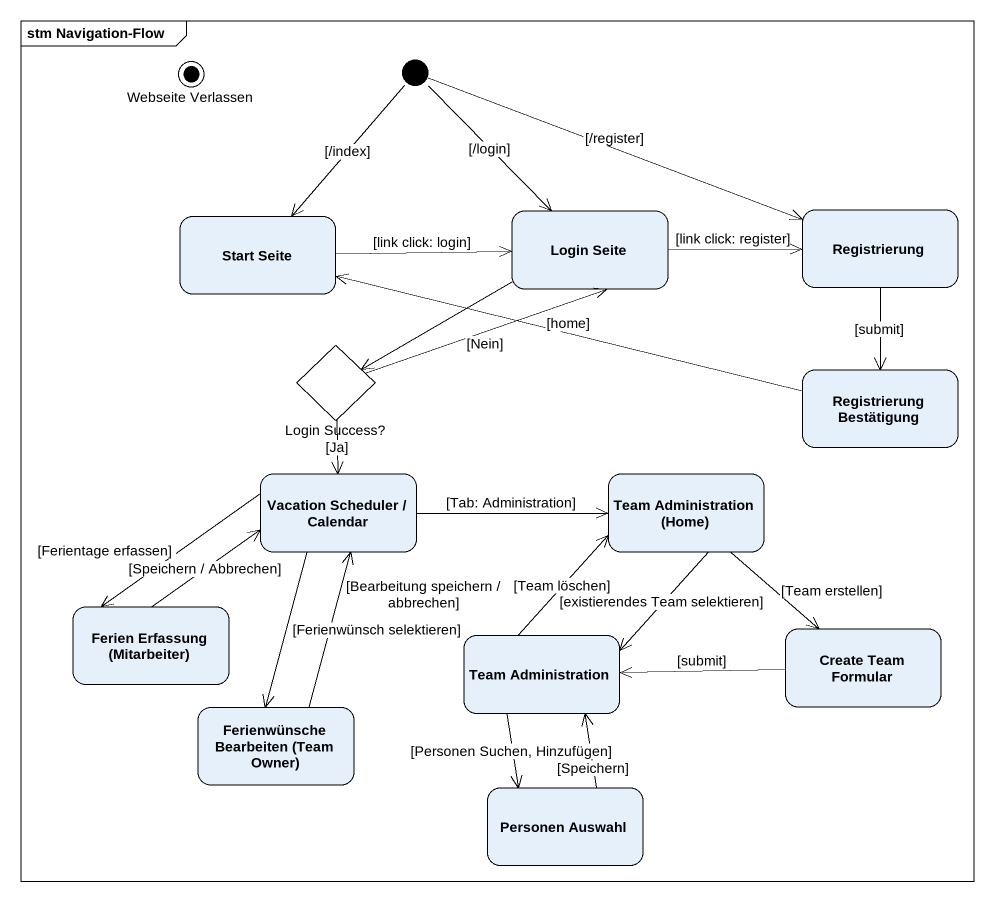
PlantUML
@startuml
mainframe stm Navigation-Flow
hide empty description
state "Webseite Verlassen" as Webseite_Verlassen <<end>>
state "Start Seite" as Start_Seite
state "Login Seite" as Login_Seite
state Registrierung
state "Login Success?" as Login_Success <<choice>>
state "Registrierung Bestätigung" as Registrierung_Bestätigung
state "Vacation Scheduler / Calendar" as Vacation_Scheduler_Calendar
state "Team Administration (Home)" as Team_Administration_Home
state "Ferien Erfassung (Mitarbeiter)" as Ferien_Erfassung_Mitarbeiter
state "Team Administration" as Team_Administration
state "Create Team Formular" as Create_Team_Formular
state "Ferienwünsche Bearbeiten (Team Owner)" as Ferienwünsche_Bearbeiten
state "Personen Auswahl" as Personen_Auswahl
[*] --> Start_Seite : [/index]
[*] --> Login_Seite : [/login]
[*] -right-> Registrierung : [/register]
Start_Seite -right-> Login_Seite : [link click: login]
Login_Seite -right-> Registrierung : [link click: register]
Login_Seite -left-> Login_Success
Registrierung --> Registrierung_Bestätigung : [submit]
Login_Success -right-> Login_Seite : [Nein]
Login_Success --> Vacation_Scheduler_Calendar : [Ja]
Registrierung_Bestätigung -left-> Start_Seite : [home]
Vacation_Scheduler_Calendar -right-> Team_Administration_Home : [Tab: Administration]
Vacation_Scheduler_Calendar --> Ferien_Erfassung_Mitarbeiter : [Ferientage erfassen]
Vacation_Scheduler_Calendar --> Ferienwünsche_Bearbeiten : [Ferienwünsch selektieren]
Team_Administration_Home --> Team_Administration : [existierendes Team selektieren]
Team_Administration_Home --> Create_Team_Formular : [Team erstellen]
Ferien_Erfassung_Mitarbeiter -up-> Vacation_Scheduler_Calendar : [Speichern / Abbrechen]
Team_Administration -up-> Team_Administration_Home : [Team löschen]
Team_Administration --> Personen_Auswahl : [Personen Suchen, Hinzufügen]
Create_Team_Formular -left-> Team_Administration : [submit]
Ferienwünsche_Bearbeiten -up-> Vacation_Scheduler_Calendar : [Bearbeitung speichern / abbrechen]
Personen_Auswahl -up-> Team_Administration : [Speichern]
@enduml
